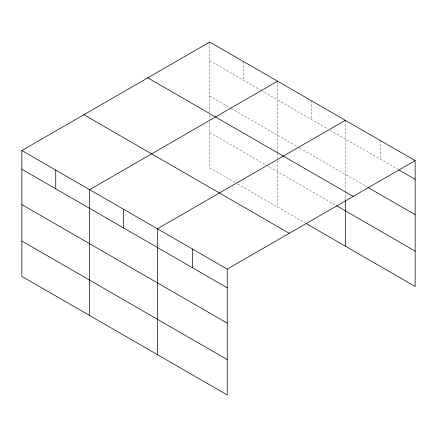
<?xml version="1.0" encoding="UTF-8"?>
<svg xmlns="http://www.w3.org/2000/svg" width="437" height="437" viewBox="0 0 437 437"><rect width="100%" height="100%" fill="white"/><g stroke="black" fill="none" stroke-linecap="round" stroke-linejoin="round"><path stroke-width="0.33" stroke-dasharray="2.19 1.64" d="M209.76 60.738L260.594 90.088M261.179 90.426L327.788 128.882M330.126 130.231L397.692 169.245M209.76 96.102L230.791 108.245M231.375 108.584L299.159 147.711M299.744 148.05L366.851 186.796M209.76 132.531L265.849 164.913M266.433 165.252L335.966 205.395M234.882 182.398L209.76 167.89L209.76 121.737M237.804 184.081L304.999 222.875M380.234 140.463L380.234 159.161M345.317 120.306L345.317 190.554M345.317 191.231L345.317 199.999M311.428 100.739L311.428 119.438M277.539 81.173L277.539 152.098M277.539 152.77L277.539 158.167M277.539 160.871L277.539 207.023M243.649 61.606L243.649 80.304M209.76 42.039L209.76 112.293M209.76 114.991L209.76 119.039"/><path stroke-width="0.66" d="M21.85 150.53L227.24 269.11L227.24 394.961L21.85 276.375L21.85 150.53L209.76 42.039L415.15 160.625L415.15 286.47L306.168 223.553M277.539 81.173L89.629 189.658L89.629 315.509M345.317 120.306L157.407 228.791L157.407 354.642M227.24 269.11L415.15 160.625M398.855 169.917L415.15 179.323M368.014 187.468L415.15 214.682M147.75 77.841L353.14 196.421M336.55 205.734L415.15 251.111M83.86 114.729L289.25 233.309M21.85 169.228L227.24 287.808M21.85 204.587L227.24 323.167M21.85 241.016L227.24 359.602M345.317 200.676L345.317 246.151M192.324 248.953L192.324 267.652M123.518 209.225L123.518 227.928M55.739 170.097L55.739 188.795"/></g></svg>
